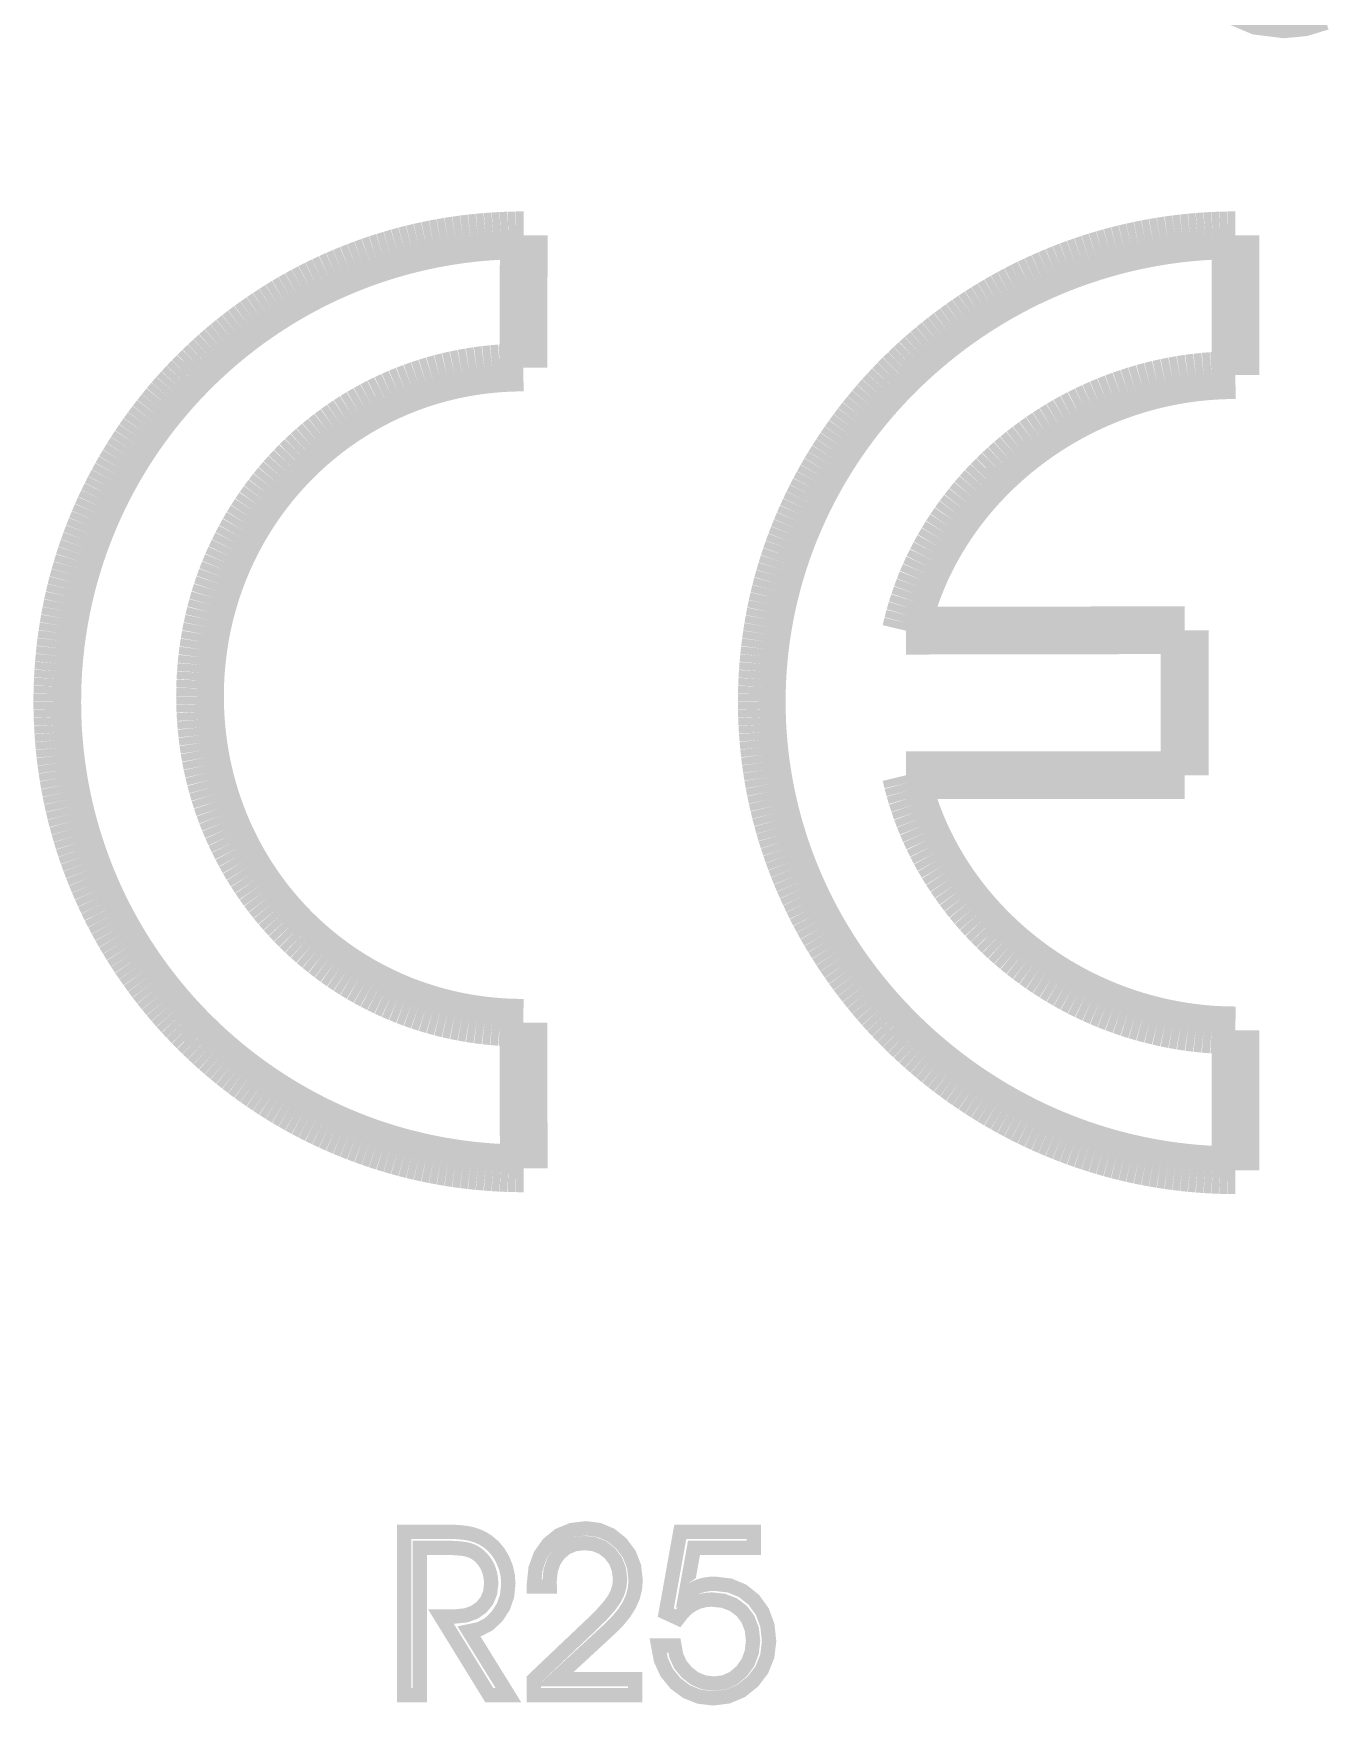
# Model space of a CAD drawing. Extents: x -1.96 to 2.19, y -1.6 to 2.11.
# Drawn here: x 0.0666 to 0.3391, y 0.9563 to 1.3067 of the extents above; entities that cross this region are included whole.
import ezdxf

# ---------------------------------------------------------------- set-up
doc = ezdxf.new("R2010")
doc.units = 0
doc.header["$LTSCALE"] = 0.000394
doc.layers.add('TO', color=7, linetype='CONTINUOUS')

msp = doc.modelspace()

# ---------------------------------------------------------------- linework, layer by layer
at = {"layer": 'TO', "color": 7, "linetype": 'CONTINUOUS'}
for points, const_width in [([(0.337566, 1.308977), (0.333288, 1.30766), (0.328626, 1.30722), (0.322504, 1.307987), (0.317047, 1.310284)], 0.003), ([(0.337566, 1.308977), (0.333288, 1.30766), (0.328626, 1.30722), (0.322504, 1.307987), (0.317047, 1.310284)], 0.003), ([(0.156606, 1.263594), (0.158173, 1.263787)], 0.01), ([(0.158173, 1.263787), (0.159748, 1.263953)], 0.01), ([(0.159748, 1.263953), (0.161331, 1.264094)], 0.01), ([(0.161331, 1.264094), (0.162921, 1.264209)], 0.01), ([(0.162921, 1.264209), (0.164516, 1.264299)], 0.01), ([(0.164516, 1.264299), (0.166118, 1.264366)], 0.01), ([(0.166118, 1.264366), (0.167728, 1.264406)], 0.01), ([(0.167728, 1.264406), (0.169343, 1.264417)], 0.01), ([(0.169244, 1.236701), (0.169343, 1.264417)], 0.01), ([(0.304319, 1.263402), (0.30587, 1.26361)], 0.01), ([(0.30587, 1.26361), (0.307425, 1.263799)], 0.01), ([(0.307425, 1.263799), (0.308988, 1.263961)], 0.01), ([(0.308988, 1.263961), (0.310559, 1.264098)], 0.01), ([(0.310559, 1.264098), (0.312134, 1.264213)], 0.01), ([(0.312134, 1.264213), (0.313713, 1.264303)], 0.01), ([(0.313713, 1.264303), (0.315299, 1.264366)], 0.01), ([(0.315299, 1.264366), (0.316894, 1.264406)], 0.01), ([(0.316894, 1.264406), (0.318488, 1.264417)], 0.01), ([(0.318488, 1.235106), (0.318488, 1.264417)], 0.01), ([(0.139917, 1.259913), (0.14139, 1.260362)], 0.01), ([(0.14139, 1.260362), (0.14287, 1.260791)], 0.01), ([(0.14287, 1.260791), (0.144362, 1.261197)], 0.01), ([(0.144362, 1.261197), (0.145862, 1.261579)], 0.01), ([(0.145862, 1.261579), (0.14737, 1.261937)], 0.01), ([(0.14737, 1.261937), (0.14889, 1.262276)], 0.01), ([(0.14889, 1.262276), (0.150417, 1.262587)], 0.01), ([(0.150417, 1.262587), (0.151953, 1.262874)], 0.01), ([(0.151953, 1.262874), (0.153496, 1.263138)], 0.01), ([(0.153496, 1.263138), (0.155047, 1.263378)], 0.01), ([(0.155047, 1.263378), (0.156606, 1.263594)], 0.01), ([(0.28924, 1.26), (0.290709, 1.260441)], 0.01), ([(0.290709, 1.260441), (0.292189, 1.260862)], 0.01), ([(0.292189, 1.260862), (0.293677, 1.26126)], 0.01), ([(0.293677, 1.26126), (0.295173, 1.261634)], 0.01), ([(0.295173, 1.261634), (0.296681, 1.261984)], 0.01), ([(0.296681, 1.261984), (0.298193, 1.262315)], 0.01), ([(0.298193, 1.262315), (0.299713, 1.262622)], 0.01), ([(0.299713, 1.262622), (0.30124, 1.262906)], 0.01), ([(0.30124, 1.262906), (0.30278, 1.263165)], 0.01), ([(0.30278, 1.263165), (0.304319, 1.263402)], 0.01), ([(0.129906, 1.256138), (0.131303, 1.25674)], 0.01), ([(0.131303, 1.25674), (0.132713, 1.257327)], 0.01), ([(0.132713, 1.257327), (0.134134, 1.257886)], 0.01), ([(0.134134, 1.257886), (0.135563, 1.258425)], 0.01), ([(0.135563, 1.258425), (0.137004, 1.258945)], 0.01), ([(0.137004, 1.258945), (0.138457, 1.259441)], 0.01), ([(0.138457, 1.259441), (0.139917, 1.259913)], 0.01), ([(0.279209, 1.256295), (0.28061, 1.25689)], 0.01), ([(0.28061, 1.25689), (0.282024, 1.257461)], 0.01), ([(0.282024, 1.257461), (0.283449, 1.258012)], 0.01), ([(0.283449, 1.258012), (0.284882, 1.258539)], 0.01), ([(0.284882, 1.258539), (0.286327, 1.259047)], 0.01), ([(0.286327, 1.259047), (0.287776, 1.259535)], 0.01), ([(0.287776, 1.259535), (0.28924, 1.26)], 0.01), ([(0.123091, 1.252807), (0.124429, 1.253516)], 0.01), ([(0.124429, 1.253516), (0.12578, 1.254201)], 0.01), ([(0.12578, 1.254201), (0.127146, 1.254866)], 0.01), ([(0.127146, 1.254866), (0.12852, 1.255516)], 0.01), ([(0.12852, 1.255516), (0.129906, 1.256138)], 0.01), ([(0.272354, 1.253028), (0.273705, 1.25372)], 0.01), ([(0.273705, 1.25372), (0.275063, 1.254398)], 0.01), ([(0.275063, 1.254398), (0.276433, 1.255047)], 0.01), ([(0.276433, 1.255047), (0.277815, 1.255681)], 0.01), ([(0.277815, 1.255681), (0.279209, 1.256295)], 0.01), ([(0.116583, 1.248976), (0.117858, 1.249783)], 0.01), ([(0.117858, 1.249783), (0.119146, 1.250571)], 0.01), ([(0.119146, 1.250571), (0.120449, 1.251335)], 0.01), ([(0.120449, 1.251335), (0.121764, 1.252083)], 0.01), ([(0.121764, 1.252083), (0.123091, 1.252807)], 0.01), ([(0.265795, 1.249268), (0.267083, 1.250059)], 0.01), ([(0.267083, 1.250059), (0.268382, 1.250831)], 0.01), ([(0.268382, 1.250831), (0.269697, 1.251583)], 0.01), ([(0.269697, 1.251583), (0.27102, 1.252315)], 0.01), ([(0.27102, 1.252315), (0.272354, 1.253028)], 0.01), ([(0.111614, 1.245571), (0.112839, 1.246449)], 0.01), ([(0.112839, 1.246449), (0.114071, 1.247311)], 0.01), ([(0.114071, 1.247311), (0.115323, 1.248154)], 0.01), ([(0.115323, 1.248154), (0.116583, 1.248976)], 0.01), ([(0.260772, 1.245921), (0.262008, 1.246783)], 0.01), ([(0.262008, 1.246783), (0.263256, 1.24763)], 0.01), ([(0.263256, 1.24763), (0.26452, 1.248461)], 0.01), ([(0.26452, 1.248461), (0.265795, 1.249268)], 0.01), ([(0.106878, 1.24187), (0.108039, 1.242823)], 0.01), ([(0.108039, 1.242823), (0.109217, 1.243756)], 0.01), ([(0.109217, 1.243756), (0.110409, 1.244673)], 0.01), ([(0.110409, 1.244673), (0.111614, 1.245571)], 0.01), ([(0.255969, 1.242287), (0.25715, 1.24322)], 0.01), ([(0.25715, 1.24322), (0.258343, 1.244142)], 0.01), ([(0.258343, 1.244142), (0.259551, 1.245039)], 0.01), ([(0.259551, 1.245039), (0.260772, 1.245921)], 0.01), ([(0.10348, 1.238913), (0.104594, 1.239917)], 0.01), ([(0.104594, 1.239917), (0.105728, 1.240902)], 0.01), ([(0.105728, 1.240902), (0.106878, 1.24187)], 0.01), ([(0.251394, 1.238382), (0.252516, 1.239382)], 0.01), ([(0.252516, 1.239382), (0.253654, 1.240366)], 0.01), ([(0.253654, 1.240366), (0.254803, 1.241335)], 0.01), ([(0.254803, 1.241335), (0.255969, 1.242287)], 0.01), ([(0.099165, 1.234732), (0.10022, 1.235803)], 0.01), ([(0.10022, 1.235803), (0.101291, 1.236858)], 0.01), ([(0.101291, 1.236858), (0.102378, 1.237894)], 0.01), ([(0.102378, 1.237894), (0.10348, 1.238913)], 0.01), ([(0.156406, 1.235492), (0.157969, 1.235772)], 0.01), ([(0.157969, 1.235772), (0.159543, 1.236016)], 0.01), ([(0.159543, 1.236016), (0.16113, 1.236224)], 0.01), ([(0.16113, 1.236224), (0.162732, 1.236394)], 0.01), ([(0.162732, 1.236394), (0.164343, 1.236528)], 0.01), ([(0.164343, 1.236528), (0.165965, 1.236622)], 0.01), ([(0.165965, 1.236622), (0.167602, 1.236681)], 0.01), ([(0.167602, 1.236681), (0.169244, 1.236701)], 0.01), ([(0.248126, 1.235276), (0.249201, 1.236327)], 0.01), ([(0.249201, 1.236327), (0.250291, 1.237362)], 0.01), ([(0.250291, 1.237362), (0.251394, 1.238382)], 0.01), ([(0.096102, 1.231429), (0.097106, 1.232547)], 0.01), ([(0.097106, 1.232547), (0.09813, 1.23365)], 0.01), ([(0.09813, 1.23365), (0.099165, 1.234732)], 0.01), ([(0.144425, 1.232012), (0.14587, 1.232563)], 0.01), ([(0.14587, 1.232563), (0.147331, 1.233083)], 0.01), ([(0.147331, 1.233083), (0.148803, 1.233571)], 0.01), ([(0.148803, 1.233571), (0.150295, 1.234024)], 0.01), ([(0.150295, 1.234024), (0.151803, 1.234441)], 0.01), ([(0.151803, 1.234441), (0.153323, 1.234827)], 0.01), ([(0.153323, 1.234827), (0.154858, 1.235177)], 0.01), ([(0.154858, 1.235177), (0.156406, 1.235492)], 0.01), ([(0.245, 1.232031), (0.246024, 1.23313)], 0.01), ([(0.246024, 1.23313), (0.247067, 1.234209)], 0.01), ([(0.247067, 1.234209), (0.248126, 1.235276)], 0.01), ([(0.297512, 1.231937), (0.299063, 1.232398)], 0.01), ([(0.299063, 1.232398), (0.300626, 1.232819)], 0.01), ([(0.300626, 1.232819), (0.302201, 1.233209)], 0.01), ([(0.302201, 1.233209), (0.303787, 1.233563)], 0.01), ([(0.303787, 1.233563), (0.305386, 1.233882)], 0.01), ([(0.305386, 1.233882), (0.306992, 1.234165)], 0.01), ([(0.306992, 1.234165), (0.30861, 1.234413)], 0.01), ([(0.30861, 1.234413), (0.310236, 1.234622)], 0.01), ([(0.310236, 1.234622), (0.311874, 1.234795)], 0.01), ([(0.311874, 1.234795), (0.313516, 1.234929)], 0.01), ([(0.313516, 1.234929), (0.315169, 1.235028)], 0.01), ([(0.315169, 1.235028), (0.316827, 1.235087)], 0.01), ([(0.316827, 1.235087), (0.318488, 1.235106)], 0.01), ([(0.093197, 1.227988), (0.094146, 1.229154)], 0.01), ([(0.094146, 1.229154), (0.095118, 1.230299)], 0.01), ([(0.095118, 1.230299), (0.096102, 1.231429)], 0.01), ([(0.136126, 1.228047), (0.137465, 1.228783)], 0.01), ([(0.137465, 1.228783), (0.138823, 1.229492)], 0.01), ([(0.138823, 1.229492), (0.140197, 1.230169)], 0.01), ([(0.140197, 1.230169), (0.141591, 1.230815)], 0.01), ([(0.141591, 1.230815), (0.143, 1.231429)], 0.01), ([(0.143, 1.231429), (0.144425, 1.232012)], 0.01), ([(0.241063, 1.227488), (0.242024, 1.22865)], 0.01), ([(0.242024, 1.22865), (0.242996, 1.229791)], 0.01), ([(0.242996, 1.229791), (0.243988, 1.230917)], 0.01), ([(0.243988, 1.230917), (0.245, 1.232031)], 0.01), ([(0.288504, 1.228496), (0.289969, 1.22915)], 0.01), ([(0.289969, 1.22915), (0.291449, 1.229772)], 0.01), ([(0.291449, 1.229772), (0.292941, 1.230362)], 0.01), ([(0.292941, 1.230362), (0.294453, 1.230921)], 0.01), ([(0.294453, 1.230921), (0.295976, 1.231445)], 0.01), ([(0.295976, 1.231445), (0.297512, 1.231937)], 0.01), ([(0.090445, 1.224413), (0.091343, 1.225622)], 0.01), ([(0.091343, 1.225622), (0.09226, 1.226815)], 0.01), ([(0.09226, 1.226815), (0.093197, 1.227988)], 0.01), ([(0.130969, 1.224811), (0.132228, 1.225665)], 0.01), ([(0.132228, 1.225665), (0.133508, 1.226488)], 0.01), ([(0.133508, 1.226488), (0.134807, 1.227283)], 0.01), ([(0.134807, 1.227283), (0.136126, 1.228047)], 0.01), ([(0.238295, 1.223933), (0.239201, 1.225134)], 0.01), ([(0.239201, 1.225134), (0.240122, 1.226319)], 0.01), ([(0.240122, 1.226319), (0.241063, 1.227488)], 0.01), ([(0.281445, 1.224772), (0.282819, 1.225575)], 0.01), ([(0.282819, 1.225575), (0.284213, 1.22635)], 0.01), ([(0.284213, 1.22635), (0.285626, 1.227098)], 0.01), ([(0.285626, 1.227098), (0.287055, 1.227811)], 0.01), ([(0.287055, 1.227811), (0.288504, 1.228496)], 0.01), ([(0.087854, 1.220713), (0.088701, 1.221961)], 0.01), ([(0.088701, 1.221961), (0.089563, 1.223193)], 0.01), ([(0.089563, 1.223193), (0.090445, 1.224413)], 0.01), ([(0.126138, 1.221134), (0.127315, 1.222094)], 0.01), ([(0.127315, 1.222094), (0.128512, 1.223028)], 0.01), ([(0.128512, 1.223028), (0.129728, 1.223933)], 0.01), ([(0.129728, 1.223933), (0.130969, 1.224811)], 0.01), ([(0.236539, 1.221492), (0.237406, 1.22272)], 0.01), ([(0.237406, 1.22272), (0.238295, 1.223933)], 0.01), ([(0.276138, 1.221268), (0.277433, 1.222185)], 0.01), ([(0.277433, 1.222185), (0.278752, 1.223075)], 0.01), ([(0.278752, 1.223075), (0.280087, 1.223937)], 0.01), ([(0.280087, 1.223937), (0.281445, 1.224772)], 0.01), ([(0.085437, 1.216886), (0.086224, 1.218173)], 0.01), ([(0.086224, 1.218173), (0.087031, 1.219449)], 0.01), ([(0.087031, 1.219449), (0.087854, 1.220713)], 0.01), ([(0.121661, 1.217043), (0.122748, 1.218102)], 0.01), ([(0.122748, 1.218102), (0.123854, 1.219138)], 0.01), ([(0.123854, 1.219138), (0.124984, 1.22015)], 0.01), ([(0.124984, 1.22015), (0.126138, 1.221134)], 0.01), ([(0.234043, 1.217728), (0.234858, 1.218996)], 0.01), ([(0.234858, 1.218996), (0.235689, 1.220252)], 0.01), ([(0.235689, 1.220252), (0.236539, 1.221492)], 0.01), ([(0.271177, 1.217331), (0.272386, 1.218354)], 0.01), ([(0.272386, 1.218354), (0.273614, 1.21935)], 0.01), ([(0.273614, 1.21935), (0.274866, 1.220323)], 0.01), ([(0.274866, 1.220323), (0.276138, 1.221268)], 0.01), ([(0.083921, 1.214272), (0.084669, 1.215587)], 0.01), ([(0.084669, 1.215587), (0.085437, 1.216886)], 0.01), ([(0.118555, 1.213717), (0.119567, 1.21485)], 0.01), ([(0.119567, 1.21485), (0.120602, 1.215957)], 0.01), ([(0.120602, 1.215957), (0.121661, 1.217043)], 0.01), ([(0.23172, 1.21385), (0.232476, 1.215157)], 0.01), ([(0.232476, 1.215157), (0.233252, 1.216449)], 0.01), ([(0.233252, 1.216449), (0.234043, 1.217728)], 0.01), ([(0.267705, 1.21411), (0.268839, 1.215209)], 0.01), ([(0.268839, 1.215209), (0.269996, 1.216283)], 0.01), ([(0.269996, 1.216283), (0.271177, 1.217331)], 0.01), ([(0.081799, 1.210252), (0.082488, 1.211602)], 0.01), ([(0.082488, 1.211602), (0.083197, 1.212945)], 0.01), ([(0.083197, 1.212945), (0.083921, 1.214272)], 0.01), ([(0.115669, 1.210189), (0.116606, 1.211386)], 0.01), ([(0.116606, 1.211386), (0.117567, 1.212563)], 0.01), ([(0.117567, 1.212563), (0.118555, 1.213717)], 0.01), ([(0.229579, 1.209862), (0.230272, 1.211205)], 0.01), ([(0.230272, 1.211205), (0.230988, 1.212535)], 0.01), ([(0.230988, 1.212535), (0.23172, 1.21385)], 0.01), ([(0.264461, 1.210673), (0.265516, 1.211843)], 0.01), ([(0.265516, 1.211843), (0.266598, 1.212988)], 0.01), ([(0.266598, 1.212988), (0.267705, 1.21411)], 0.01), ([(0.080484, 1.207516), (0.081134, 1.20889)], 0.01), ([(0.081134, 1.20889), (0.081799, 1.210252)], 0.01), ([(0.11302, 1.206465), (0.113874, 1.207728)], 0.01), ([(0.113874, 1.207728), (0.11476, 1.208969)], 0.01), ([(0.11476, 1.208969), (0.115669, 1.210189)], 0.01), ([(0.228252, 1.207146), (0.228906, 1.208508)], 0.01), ([(0.228906, 1.208508), (0.229579, 1.209862)], 0.01), ([(0.261461, 1.207031), (0.262433, 1.208268)], 0.01), ([(0.262433, 1.208268), (0.263433, 1.209484)], 0.01), ([(0.263433, 1.209484), (0.264461, 1.210673)], 0.01), ([(0.078673, 1.203319), (0.079256, 1.204728)], 0.01), ([(0.079256, 1.204728), (0.079858, 1.206126)], 0.01), ([(0.079858, 1.206126), (0.080484, 1.207516)], 0.01), ([(0.11139, 1.203882), (0.112193, 1.205181)], 0.01), ([(0.112193, 1.205181), (0.11302, 1.206465)], 0.01), ([(0.226417, 1.20298), (0.227008, 1.204382)], 0.01), ([(0.227008, 1.204382), (0.227618, 1.205768)], 0.01), ([(0.227618, 1.205768), (0.228252, 1.207146)], 0.01), ([(0.25872, 1.203201), (0.259602, 1.2045)], 0.01), ([(0.259602, 1.2045), (0.26052, 1.205776)], 0.01), ([(0.26052, 1.205776), (0.261461, 1.207031)], 0.01), ([(0.077571, 1.200469), (0.07811, 1.201898)], 0.01), ([(0.07811, 1.201898), (0.078673, 1.203319)], 0.01), ([(0.109154, 1.199862), (0.10987, 1.20122)], 0.01), ([(0.10987, 1.20122), (0.110614, 1.202559)], 0.01), ([(0.110614, 1.202559), (0.11139, 1.203882)], 0.01), ([(0.225303, 1.200154), (0.22585, 1.201575)], 0.01), ([(0.22585, 1.201575), (0.226417, 1.20298)], 0.01), ([(0.256252, 1.199185), (0.257043, 1.200539)], 0.01), ([(0.257043, 1.200539), (0.257866, 1.201882)], 0.01), ([(0.257866, 1.201882), (0.25872, 1.203201)], 0.01), ([(0.076079, 1.19611), (0.076555, 1.197571)], 0.01), ([(0.076555, 1.197571), (0.077051, 1.199024)], 0.01), ([(0.077051, 1.199024), (0.077571, 1.200469)], 0.01), ([(0.107181, 1.195677), (0.107811, 1.197091)], 0.01), ([(0.107811, 1.197091), (0.108469, 1.198484)], 0.01), ([(0.108469, 1.198484), (0.109154, 1.199862)], 0.01), ([(0.223795, 1.195835), (0.224276, 1.197283)], 0.01), ([(0.224276, 1.197283), (0.22478, 1.198724)], 0.01), ([(0.22478, 1.198724), (0.225303, 1.200154)], 0.01), ([(0.254768, 1.196413), (0.255496, 1.197807)], 0.01), ([(0.255496, 1.197807), (0.256252, 1.199185)], 0.01), ([(0.075201, 1.193154), (0.07563, 1.194638)], 0.01), ([(0.07563, 1.194638), (0.076079, 1.19611)], 0.01), ([(0.10602, 1.192807), (0.106587, 1.194252)], 0.01), ([(0.106587, 1.194252), (0.107181, 1.195677)], 0.01), ([(0.222906, 1.192906), (0.223339, 1.194374)], 0.01), ([(0.223339, 1.194374), (0.223795, 1.195835)], 0.01), ([(0.252791, 1.192122), (0.253417, 1.193571)], 0.01), ([(0.253417, 1.193571), (0.254075, 1.195)], 0.01), ([(0.254075, 1.195), (0.254768, 1.196413)], 0.01), ([(0.074047, 1.18865), (0.074409, 1.190161)], 0.01), ([(0.074409, 1.190161), (0.074791, 1.191661)], 0.01), ([(0.074791, 1.191661), (0.075201, 1.193154)], 0.01), ([(0.10498, 1.18987), (0.105484, 1.191346)], 0.01), ([(0.105484, 1.191346), (0.10602, 1.192807)], 0.01), ([(0.222106, 1.189937), (0.222492, 1.191425)], 0.01), ([(0.222492, 1.191425), (0.222906, 1.192906)], 0.01), ([(0.25165, 1.189177), (0.252205, 1.190657)], 0.01), ([(0.252205, 1.190657), (0.252791, 1.192122)], 0.01), ([(0.073402, 1.185602), (0.073713, 1.18713)], 0.01), ([(0.073713, 1.18713), (0.074047, 1.18865)], 0.01), ([(0.103665, 1.185354), (0.104075, 1.186874)], 0.01), ([(0.104075, 1.186874), (0.104512, 1.188382)], 0.01), ([(0.104512, 1.188382), (0.10498, 1.18987)], 0.01), ([(0.221083, 1.185421), (0.221402, 1.186933)], 0.01), ([(0.221402, 1.186933), (0.22174, 1.188441)], 0.01), ([(0.22174, 1.188441), (0.222106, 1.189937)], 0.01), ([(0.25065, 1.186169), (0.25113, 1.187681)], 0.01), ([(0.25113, 1.187681), (0.25165, 1.189177)], 0.01), ([(0.072846, 1.18252), (0.07311, 1.184067)], 0.01), ([(0.07311, 1.184067), (0.073402, 1.185602)], 0.01), ([(0.102957, 1.182276), (0.103295, 1.183823)], 0.01), ([(0.103295, 1.183823), (0.103665, 1.185354)], 0.01), ([(0.220524, 1.182366), (0.220791, 1.183898)], 0.01), ([(0.220791, 1.183898), (0.221083, 1.185421)], 0.01), ([(0.249429, 1.181551), (0.249799, 1.183106)], 0.01), ([(0.249799, 1.183106), (0.250205, 1.184646)], 0.01), ([(0.250205, 1.184646), (0.25065, 1.186169)], 0.01), ([(0.07239, 1.179406), (0.072606, 1.180965)], 0.01), ([(0.072606, 1.180965), (0.072846, 1.18252)], 0.01), ([(0.102382, 1.179146), (0.10265, 1.180717)], 0.01), ([(0.10265, 1.180717), (0.102957, 1.182276)], 0.01), ([(0.220059, 1.17928), (0.22028, 1.180827)], 0.01), ([(0.22028, 1.180827), (0.220524, 1.182366)], 0.01), ([(0.249429, 1.181551), (0.307858, 1.181654)], 0.01), ([(0.307858, 1.151244), (0.307858, 1.181654)], 0.01), ([(0.07189, 1.174673), (0.072031, 1.176256)], 0.01), ([(0.072031, 1.176256), (0.072197, 1.177835)], 0.01), ([(0.072197, 1.177835), (0.07239, 1.179406)], 0.01), ([(0.101945, 1.175969), (0.102146, 1.177563)], 0.01), ([(0.102146, 1.177563), (0.102382, 1.179146)], 0.01), ([(0.219551, 1.174594), (0.219697, 1.176161)], 0.01), ([(0.219697, 1.176161), (0.219862, 1.177724)], 0.01), ([(0.219862, 1.177724), (0.220059, 1.17928)], 0.01), ([(0.071681, 1.17148), (0.071772, 1.173083)], 0.01), ([(0.071772, 1.173083), (0.07189, 1.174673)], 0.01), ([(0.101555, 1.171118), (0.10165, 1.172744)], 0.01), ([(0.10165, 1.172744), (0.10178, 1.174362)], 0.01), ([(0.10178, 1.174362), (0.101945, 1.175969)], 0.01), ([(0.219343, 1.171433), (0.219433, 1.17302)], 0.01), ([(0.219433, 1.17302), (0.219551, 1.174594)], 0.01), ([(0.071579, 1.168264), (0.071618, 1.169878)], 0.01), ([(0.071618, 1.169878), (0.071681, 1.17148)], 0.01), ([(0.10148, 1.167835), (0.1015, 1.16948)], 0.01), ([(0.1015, 1.16948), (0.101555, 1.171118)], 0.01), ([(0.219236, 1.168248), (0.219276, 1.169846)], 0.01), ([(0.219276, 1.169846), (0.219343, 1.171433)], 0.01), ([(0.071567, 1.166646), (0.071579, 1.168264)], 0.01), ([(0.071567, 1.166646), (0.071579, 1.165028)], 0.01), ([(0.10148, 1.167835), (0.1015, 1.166185)], 0.01), ([(0.1015, 1.166185), (0.101555, 1.164547)], 0.01), ([(0.21922, 1.166646), (0.219236, 1.168248)], 0.01), ([(0.21922, 1.166646), (0.219236, 1.165043)], 0.01), ([(0.071579, 1.165028), (0.071618, 1.163413)], 0.01), ([(0.071618, 1.163413), (0.071681, 1.161807)], 0.01), ([(0.101555, 1.164547), (0.10165, 1.162917)], 0.01), ([(0.10165, 1.162917), (0.10178, 1.161299)], 0.01), ([(0.219236, 1.165043), (0.219276, 1.163445)], 0.01), ([(0.219276, 1.163445), (0.219343, 1.161854)], 0.01), ([(0.071681, 1.161807), (0.071772, 1.160213)], 0.01), ([(0.071772, 1.160213), (0.07189, 1.158618)], 0.01), ([(0.07189, 1.158618), (0.072031, 1.157035)], 0.01), ([(0.10178, 1.161299), (0.101945, 1.159693)], 0.01), ([(0.101945, 1.159693), (0.102146, 1.158098)], 0.01), ([(0.219343, 1.161854), (0.219433, 1.160272)], 0.01), ([(0.219433, 1.160272), (0.219551, 1.158697)], 0.01), ([(0.219551, 1.158697), (0.219697, 1.157126)], 0.01), ([(0.072031, 1.157035), (0.072197, 1.155457)], 0.01), ([(0.072197, 1.155457), (0.07239, 1.15389)], 0.01), ([(0.102146, 1.158098), (0.102382, 1.156516)], 0.01), ([(0.102382, 1.156516), (0.10265, 1.154945)], 0.01), ([(0.219697, 1.157126), (0.219862, 1.155563)], 0.01), ([(0.219862, 1.155563), (0.220059, 1.154004)], 0.01), ([(0.07239, 1.15389), (0.072606, 1.152327)], 0.01), ([(0.072606, 1.152327), (0.072846, 1.150772)], 0.01), ([(0.10265, 1.154945), (0.102957, 1.153386)], 0.01), ([(0.102957, 1.153386), (0.103295, 1.151843)], 0.01), ([(0.103295, 1.151843), (0.103665, 1.150311)], 0.01), ([(0.220059, 1.154004), (0.22028, 1.152457)], 0.01), ([(0.22028, 1.152457), (0.220524, 1.150913)], 0.01), ([(0.072846, 1.150772), (0.07311, 1.149228)], 0.01), ([(0.07311, 1.149228), (0.073402, 1.147689)], 0.01), ([(0.103665, 1.150311), (0.104075, 1.148795)], 0.01), ([(0.104075, 1.148795), (0.104512, 1.147295)], 0.01), ([(0.220524, 1.150913), (0.220791, 1.149382)], 0.01), ([(0.220791, 1.149382), (0.221083, 1.147858)], 0.01), ([(0.249429, 1.151244), (0.307858, 1.151244)], 0.01), ([(0.249429, 1.151244), (0.249803, 1.149689)], 0.01), ([(0.249803, 1.149689), (0.250217, 1.14815)], 0.01), ([(0.250217, 1.14815), (0.250661, 1.146626)], 0.01), ([(0.073402, 1.147689), (0.073713, 1.146161)], 0.01), ([(0.073713, 1.146161), (0.074047, 1.144642)], 0.01), ([(0.074047, 1.144642), (0.074409, 1.14313)], 0.01), ([(0.104512, 1.147295), (0.10498, 1.145807)], 0.01), ([(0.10498, 1.145807), (0.105484, 1.144335)], 0.01), ([(0.221083, 1.147858), (0.221402, 1.146339)], 0.01), ([(0.221402, 1.146339), (0.22174, 1.144831)], 0.01), ([(0.22174, 1.144831), (0.222106, 1.143331)], 0.01), ([(0.250661, 1.146626), (0.25115, 1.145114)], 0.01), ([(0.25115, 1.145114), (0.251669, 1.143618)], 0.01), ([(0.074409, 1.14313), (0.074791, 1.14163)], 0.01), ([(0.074791, 1.14163), (0.075201, 1.140138)], 0.01), ([(0.105484, 1.144335), (0.10602, 1.142882)], 0.01), ([(0.10602, 1.142882), (0.106587, 1.141441)], 0.01), ([(0.106587, 1.141441), (0.107181, 1.14002)], 0.01), ([(0.222106, 1.143331), (0.222492, 1.141839)], 0.01), ([(0.222492, 1.141839), (0.222906, 1.140358)], 0.01), ([(0.251669, 1.143618), (0.252228, 1.142142)], 0.01), ([(0.252228, 1.142142), (0.252819, 1.140677)], 0.01), ([(0.075201, 1.140138), (0.07563, 1.138654)], 0.01), ([(0.07563, 1.138654), (0.076079, 1.137181)], 0.01), ([(0.107181, 1.14002), (0.107811, 1.138614)], 0.01), ([(0.107811, 1.138614), (0.108469, 1.137228)], 0.01), ([(0.222906, 1.140358), (0.223339, 1.138886)], 0.01), ([(0.223339, 1.138886), (0.223795, 1.137421)], 0.01), ([(0.252819, 1.140677), (0.253449, 1.139228)], 0.01), ([(0.253449, 1.139228), (0.254106, 1.137799)], 0.01), ([(0.254106, 1.137799), (0.254803, 1.13639)], 0.01), ([(0.076079, 1.137181), (0.076555, 1.13572)], 0.01), ([(0.076555, 1.13572), (0.077051, 1.134268)], 0.01), ([(0.077051, 1.134268), (0.077571, 1.132827)], 0.01), ([(0.108469, 1.137228), (0.109154, 1.135858)], 0.01), ([(0.109154, 1.135858), (0.10987, 1.134508)], 0.01), ([(0.10987, 1.134508), (0.110614, 1.133173)], 0.01), ([(0.223795, 1.137421), (0.224276, 1.135969)], 0.01), ([(0.224276, 1.135969), (0.22478, 1.134524)], 0.01), ([(0.22478, 1.134524), (0.225303, 1.133091)], 0.01), ([(0.254803, 1.13639), (0.255531, 1.134996)], 0.01), ([(0.255531, 1.134996), (0.256291, 1.133622)], 0.01), ([(0.077571, 1.132827), (0.07811, 1.131394)], 0.01), ([(0.07811, 1.131394), (0.078673, 1.129972)], 0.01), ([(0.110614, 1.133173), (0.11139, 1.131862)], 0.01), ([(0.11139, 1.131862), (0.112193, 1.130567)], 0.01), ([(0.112193, 1.130567), (0.11302, 1.129295)], 0.01), ([(0.225303, 1.133091), (0.22585, 1.131665)], 0.01), ([(0.22585, 1.131665), (0.226417, 1.130252)], 0.01), ([(0.256291, 1.133622), (0.257083, 1.132264)], 0.01), ([(0.257083, 1.132264), (0.257906, 1.130929)], 0.01), ([(0.257906, 1.130929), (0.258764, 1.12961)], 0.01), ([(0.078673, 1.129972), (0.079256, 1.128563)], 0.01), ([(0.079256, 1.128563), (0.079858, 1.127165)], 0.01), ([(0.079858, 1.127165), (0.080484, 1.12578)], 0.01), ([(0.11302, 1.129295), (0.113874, 1.128043)], 0.01), ([(0.113874, 1.128043), (0.11476, 1.126807)], 0.01), ([(0.226417, 1.130252), (0.227008, 1.12885)], 0.01), ([(0.227008, 1.12885), (0.227618, 1.127461)], 0.01), ([(0.227618, 1.127461), (0.228252, 1.126079)], 0.01), ([(0.258764, 1.12961), (0.259646, 1.128315)], 0.01), ([(0.259646, 1.128315), (0.260559, 1.127039)], 0.01), ([(0.260559, 1.127039), (0.261504, 1.125783)], 0.01), ([(0.080484, 1.12578), (0.081134, 1.124402)], 0.01), ([(0.081134, 1.124402), (0.081799, 1.123039)], 0.01), ([(0.11476, 1.126807), (0.115669, 1.125598)], 0.01), ([(0.115669, 1.125598), (0.116606, 1.124409)], 0.01), ([(0.116606, 1.124409), (0.117567, 1.12324)], 0.01), ([(0.228252, 1.126079), (0.228906, 1.124709)], 0.01), ([(0.228906, 1.124709), (0.229579, 1.12335)], 0.01), ([(0.261504, 1.125783), (0.262476, 1.124547)], 0.01), ([(0.262476, 1.124547), (0.263476, 1.123339)], 0.01), ([(0.081799, 1.123039), (0.082488, 1.121689)], 0.01), ([(0.082488, 1.121689), (0.083197, 1.120346)], 0.01), ([(0.083197, 1.120346), (0.083921, 1.11902)], 0.01), ([(0.117567, 1.12324), (0.118555, 1.122098)], 0.01), ([(0.118555, 1.122098), (0.119567, 1.120976)], 0.01), ([(0.119567, 1.120976), (0.120602, 1.119878)], 0.01), ([(0.229579, 1.12335), (0.230272, 1.122004)], 0.01), ([(0.230272, 1.122004), (0.230988, 1.120669)], 0.01), ([(0.230988, 1.120669), (0.23172, 1.119346)], 0.01), ([(0.263476, 1.123339), (0.264504, 1.12215)], 0.01), ([(0.264504, 1.12215), (0.265559, 1.12098)], 0.01), ([(0.265559, 1.12098), (0.266642, 1.119839)], 0.01), ([(0.083921, 1.11902), (0.084669, 1.117705)], 0.01), ([(0.084669, 1.117705), (0.085437, 1.116406)], 0.01), ([(0.120602, 1.119878), (0.121661, 1.118803)], 0.01), ([(0.121661, 1.118803), (0.122748, 1.117752)], 0.01), ([(0.122748, 1.117752), (0.123854, 1.116728)], 0.01), ([(0.123854, 1.116728), (0.124984, 1.115724)], 0.01), ([(0.23172, 1.119346), (0.232476, 1.118035)], 0.01), ([(0.232476, 1.118035), (0.233252, 1.116736)], 0.01), ([(0.233252, 1.116736), (0.234043, 1.115453)], 0.01), ([(0.266642, 1.119839), (0.267748, 1.118717)], 0.01), ([(0.267748, 1.118717), (0.268882, 1.117622)], 0.01), ([(0.268882, 1.117622), (0.270035, 1.116551)], 0.01), ([(0.270035, 1.116551), (0.27122, 1.115504)], 0.01), ([(0.085437, 1.116406), (0.086224, 1.115114)], 0.01), ([(0.086224, 1.115114), (0.087031, 1.113843)], 0.01), ([(0.087031, 1.113843), (0.087854, 1.112579)], 0.01), ([(0.124984, 1.115724), (0.126138, 1.114752)], 0.01), ([(0.126138, 1.114752), (0.127315, 1.113799)], 0.01), ([(0.127315, 1.113799), (0.128512, 1.112878)], 0.01), ([(0.234043, 1.115453), (0.234858, 1.114177)], 0.01), ([(0.234858, 1.114177), (0.235689, 1.112921)], 0.01), ([(0.235689, 1.112921), (0.236539, 1.111673)], 0.01), ([(0.27122, 1.115504), (0.272421, 1.114484)], 0.01), ([(0.272421, 1.114484), (0.27365, 1.113488)], 0.01), ([(0.27365, 1.113488), (0.274902, 1.11252)], 0.01), ([(0.087854, 1.112579), (0.088701, 1.111331)], 0.01), ([(0.088701, 1.111331), (0.089563, 1.110094)], 0.01), ([(0.089563, 1.110094), (0.090445, 1.108874)], 0.01), ([(0.128512, 1.112878), (0.129728, 1.11198)], 0.01), ([(0.129728, 1.11198), (0.130969, 1.11111)], 0.01), ([(0.130969, 1.11111), (0.132228, 1.110272)], 0.01), ([(0.132228, 1.110272), (0.133508, 1.109457)], 0.01), ([(0.133508, 1.109457), (0.134807, 1.108669)], 0.01), ([(0.236539, 1.111673), (0.237406, 1.110441)], 0.01), ([(0.237406, 1.110441), (0.238295, 1.10922)], 0.01), ([(0.274902, 1.11252), (0.276173, 1.111579)], 0.01), ([(0.276173, 1.111579), (0.277469, 1.110661)], 0.01), ([(0.277469, 1.110661), (0.278783, 1.109776)], 0.01), ([(0.278783, 1.109776), (0.280118, 1.108913)], 0.01), ([(0.090445, 1.108874), (0.091343, 1.107669)], 0.01), ([(0.091343, 1.107669), (0.09226, 1.106476)], 0.01), ([(0.09226, 1.106476), (0.093197, 1.105299)], 0.01), ([(0.134807, 1.108669), (0.136126, 1.107913)], 0.01), ([(0.136126, 1.107913), (0.137465, 1.107185)], 0.01), ([(0.137465, 1.107185), (0.138823, 1.106488)], 0.01), ([(0.138823, 1.106488), (0.140197, 1.105819)], 0.01), ([(0.238295, 1.10922), (0.239201, 1.108016)], 0.01), ([(0.239201, 1.108016), (0.240122, 1.106823)], 0.01), ([(0.240122, 1.106823), (0.241063, 1.105646)], 0.01), ([(0.280118, 1.108913), (0.281472, 1.108083)], 0.01), ([(0.281472, 1.108083), (0.282846, 1.107283)], 0.01), ([(0.282846, 1.107283), (0.28424, 1.106508)], 0.01), ([(0.28424, 1.106508), (0.28565, 1.105764)], 0.01), ([(0.093197, 1.105299), (0.094146, 1.104138)], 0.01), ([(0.094146, 1.104138), (0.095118, 1.102988)], 0.01), ([(0.095118, 1.102988), (0.096102, 1.101858)], 0.01), ([(0.140197, 1.105819), (0.141591, 1.105181)], 0.01), ([(0.141591, 1.105181), (0.143, 1.104575)], 0.01), ([(0.143, 1.104575), (0.144425, 1.104)], 0.01), ([(0.144425, 1.104), (0.14587, 1.103457)], 0.01), ([(0.14587, 1.103457), (0.147331, 1.102945)], 0.01), ([(0.147331, 1.102945), (0.148803, 1.102465)], 0.01), ([(0.148803, 1.102465), (0.150295, 1.102016)], 0.01), ([(0.241063, 1.105646), (0.242024, 1.104484)], 0.01), ([(0.242024, 1.104484), (0.242996, 1.103335)], 0.01), ([(0.242996, 1.103335), (0.243988, 1.102201)], 0.01), ([(0.28565, 1.105764), (0.287079, 1.105051)], 0.01), ([(0.287079, 1.105051), (0.288524, 1.10437)], 0.01), ([(0.288524, 1.10437), (0.289988, 1.103717)], 0.01), ([(0.289988, 1.103717), (0.291465, 1.103098)], 0.01), ([(0.291465, 1.103098), (0.292957, 1.102508)], 0.01), ([(0.292957, 1.102508), (0.294465, 1.101953)], 0.01), ([(0.096102, 1.101858), (0.097106, 1.10074)], 0.01), ([(0.097106, 1.10074), (0.09813, 1.099642)], 0.01), ([(0.09813, 1.099642), (0.099165, 1.098555)], 0.01), ([(0.150295, 1.102016), (0.151803, 1.101602)], 0.01), ([(0.151803, 1.101602), (0.153323, 1.101224)], 0.01), ([(0.153323, 1.101224), (0.154858, 1.100878)], 0.01), ([(0.154858, 1.100878), (0.156406, 1.100571)], 0.01), ([(0.156406, 1.100571), (0.157969, 1.100291)], 0.01), ([(0.157969, 1.100291), (0.159543, 1.100051)], 0.01), ([(0.159543, 1.100051), (0.16113, 1.099846)], 0.01), ([(0.16113, 1.099846), (0.162732, 1.099681)], 0.01), ([(0.162732, 1.099681), (0.164343, 1.099547)], 0.01), ([(0.164343, 1.099547), (0.165965, 1.099453)], 0.01), ([(0.165965, 1.099453), (0.167602, 1.099398)], 0.01), ([(0.167602, 1.099398), (0.169244, 1.099378)], 0.01), ([(0.169244, 1.099378), (0.169343, 1.068866)], 0.01), ([(0.243988, 1.102201), (0.245, 1.101083)], 0.01), ([(0.245, 1.101083), (0.246024, 1.09998)], 0.01), ([(0.246024, 1.09998), (0.247067, 1.09889)], 0.01), ([(0.247067, 1.09889), (0.248126, 1.097819)], 0.01), ([(0.294465, 1.101953), (0.295988, 1.101429)], 0.01), ([(0.295988, 1.101429), (0.297524, 1.100941)], 0.01), ([(0.297524, 1.100941), (0.299075, 1.100484)], 0.01), ([(0.299075, 1.100484), (0.300638, 1.100063)], 0.01), ([(0.300638, 1.100063), (0.302209, 1.099673)], 0.01), ([(0.302209, 1.099673), (0.303795, 1.099319)], 0.01), ([(0.303795, 1.099319), (0.30539, 1.099004)], 0.01), ([(0.30539, 1.099004), (0.306996, 1.09872)], 0.01), ([(0.099165, 1.098555), (0.10022, 1.097484)], 0.01), ([(0.10022, 1.097484), (0.101291, 1.096433)], 0.01), ([(0.101291, 1.096433), (0.102378, 1.095394)], 0.01), ([(0.102378, 1.095394), (0.10348, 1.094374)], 0.01), ([(0.248126, 1.097819), (0.249201, 1.096764)], 0.01), ([(0.249201, 1.096764), (0.250291, 1.09572)], 0.01), ([(0.250291, 1.09572), (0.251394, 1.094697)], 0.01), ([(0.306996, 1.09872), (0.308614, 1.098472)], 0.01), ([(0.308614, 1.098472), (0.31024, 1.098264)], 0.01), ([(0.31024, 1.098264), (0.311874, 1.098094)], 0.01), ([(0.311874, 1.098094), (0.31352, 1.097957)], 0.01), ([(0.31352, 1.097957), (0.315169, 1.097862)], 0.01), ([(0.315169, 1.097862), (0.316827, 1.097803)], 0.01), ([(0.316827, 1.097803), (0.318488, 1.097783)], 0.01), ([(0.318488, 1.068472), (0.318488, 1.097783)], 0.01), ([(0.10348, 1.094374), (0.104594, 1.09337)], 0.01), ([(0.104594, 1.09337), (0.105728, 1.092386)], 0.01), ([(0.105728, 1.092386), (0.106878, 1.091417)], 0.01), ([(0.251394, 1.094697), (0.252516, 1.093689)], 0.01), ([(0.252516, 1.093689), (0.253654, 1.092697)], 0.01), ([(0.253654, 1.092697), (0.254803, 1.091724)], 0.01), ([(0.106878, 1.091417), (0.108039, 1.090465)], 0.01), ([(0.108039, 1.090465), (0.109217, 1.089531)], 0.01), ([(0.109217, 1.089531), (0.110409, 1.088614)], 0.01), ([(0.110409, 1.088614), (0.111614, 1.087717)], 0.01), ([(0.254803, 1.091724), (0.255969, 1.090764)], 0.01), ([(0.255969, 1.090764), (0.25715, 1.089827)], 0.01), ([(0.25715, 1.089827), (0.258343, 1.088902)], 0.01), ([(0.258343, 1.088902), (0.259551, 1.087996)], 0.01), ([(0.111614, 1.087717), (0.112839, 1.086839)], 0.01), ([(0.112839, 1.086839), (0.114071, 1.085976)], 0.01), ([(0.114071, 1.085976), (0.115323, 1.085134)], 0.01), ([(0.115323, 1.085134), (0.116583, 1.084307)], 0.01), ([(0.259551, 1.087996), (0.260772, 1.087106)], 0.01), ([(0.260772, 1.087106), (0.262008, 1.08624)], 0.01), ([(0.262008, 1.08624), (0.263256, 1.085386)], 0.01), ([(0.263256, 1.085386), (0.26452, 1.084555)], 0.01), ([(0.116583, 1.084307), (0.117858, 1.083504)], 0.01), ([(0.117858, 1.083504), (0.119146, 1.082717)], 0.01), ([(0.119146, 1.082717), (0.120449, 1.081953)], 0.01), ([(0.120449, 1.081953), (0.121764, 1.081205)], 0.01), ([(0.26452, 1.084555), (0.265795, 1.08374)], 0.01), ([(0.265795, 1.08374), (0.267083, 1.082945)], 0.01), ([(0.267083, 1.082945), (0.268382, 1.082165)], 0.01), ([(0.268382, 1.082165), (0.269697, 1.081409)], 0.01), ([(0.269697, 1.081409), (0.27102, 1.080669)], 0.01), ([(0.121764, 1.081205), (0.123091, 1.080476)], 0.01), ([(0.123091, 1.080476), (0.124429, 1.079772)], 0.01), ([(0.124429, 1.079772), (0.12578, 1.079083)], 0.01), ([(0.12578, 1.079083), (0.127146, 1.078417)], 0.01), ([(0.127146, 1.078417), (0.12852, 1.077772)], 0.01), ([(0.27102, 1.080669), (0.272354, 1.079953)], 0.01), ([(0.272354, 1.079953), (0.273705, 1.079256)], 0.01), ([(0.273705, 1.079256), (0.275063, 1.078575)], 0.01), ([(0.275063, 1.078575), (0.276433, 1.077917)], 0.01), ([(0.276433, 1.077917), (0.277815, 1.07728)], 0.01), ([(0.12852, 1.077772), (0.129906, 1.077146)], 0.01), ([(0.129906, 1.077146), (0.131303, 1.076543)], 0.01), ([(0.131303, 1.076543), (0.132713, 1.075961)], 0.01), ([(0.132713, 1.075961), (0.134134, 1.075398)], 0.01), ([(0.134134, 1.075398), (0.135563, 1.074858)], 0.01), ([(0.135563, 1.074858), (0.137004, 1.074343)], 0.01), ([(0.277815, 1.07728), (0.279209, 1.076661)], 0.01), ([(0.279209, 1.076661), (0.28061, 1.076063)], 0.01), ([(0.28061, 1.076063), (0.282024, 1.075488)], 0.01), ([(0.282024, 1.075488), (0.283449, 1.074933)], 0.01), ([(0.283449, 1.074933), (0.284882, 1.074398)], 0.01), ([(0.284882, 1.074398), (0.286327, 1.073886)], 0.01), ([(0.137004, 1.074343), (0.138457, 1.073846)], 0.01), ([(0.138457, 1.073846), (0.139917, 1.07337)], 0.01), ([(0.139917, 1.07337), (0.14139, 1.072921)], 0.01), ([(0.14139, 1.072921), (0.14287, 1.072492)], 0.01), ([(0.14287, 1.072492), (0.144362, 1.072087)], 0.01), ([(0.144362, 1.072087), (0.145862, 1.071705)], 0.01), ([(0.145862, 1.071705), (0.14737, 1.071346)], 0.01), ([(0.14737, 1.071346), (0.14889, 1.071008)], 0.01), ([(0.14889, 1.071008), (0.150417, 1.070697)], 0.01), ([(0.286327, 1.073886), (0.287776, 1.073398)], 0.01), ([(0.287776, 1.073398), (0.28924, 1.072929)], 0.01), ([(0.28924, 1.072929), (0.290709, 1.072484)], 0.01), ([(0.290709, 1.072484), (0.292189, 1.072059)], 0.01), ([(0.292189, 1.072059), (0.293677, 1.071657)], 0.01), ([(0.293677, 1.071657), (0.295173, 1.07128)], 0.01), ([(0.295173, 1.07128), (0.296681, 1.070925)], 0.01), ([(0.296681, 1.070925), (0.298193, 1.070591)], 0.01), ([(0.150417, 1.070697), (0.151953, 1.070409)], 0.01), ([(0.151953, 1.070409), (0.153496, 1.070146)], 0.01), ([(0.153496, 1.070146), (0.155047, 1.069906)], 0.01), ([(0.155047, 1.069906), (0.156606, 1.069689)], 0.01), ([(0.156606, 1.069689), (0.158173, 1.069496)], 0.01), ([(0.158173, 1.069496), (0.159748, 1.069331)], 0.01), ([(0.159748, 1.069331), (0.161331, 1.069189)], 0.01), ([(0.161331, 1.069189), (0.162921, 1.069075)], 0.01), ([(0.162921, 1.069075), (0.164516, 1.068984)], 0.01), ([(0.164516, 1.068984), (0.166118, 1.068917)], 0.01), ([(0.166118, 1.068917), (0.167728, 1.068878)], 0.01), ([(0.167728, 1.068878), (0.169343, 1.068866)], 0.01), ([(0.298193, 1.070591), (0.299713, 1.070283)], 0.01), ([(0.299713, 1.070283), (0.30124, 1.07)], 0.01), ([(0.30124, 1.07), (0.30278, 1.069736)], 0.01), ([(0.30278, 1.069736), (0.304319, 1.0695)], 0.01), ([(0.304319, 1.0695), (0.30587, 1.069287)], 0.01), ([(0.30587, 1.069287), (0.307425, 1.069098)], 0.01), ([(0.307425, 1.069098), (0.308988, 1.068933)], 0.01), ([(0.308988, 1.068933), (0.310559, 1.068791)], 0.01), ([(0.310559, 1.068791), (0.312134, 1.068677)], 0.01), ([(0.312134, 1.068677), (0.313713, 1.068587)], 0.01), ([(0.313713, 1.068587), (0.315299, 1.068524)], 0.01), ([(0.315299, 1.068524), (0.316894, 1.068484)], 0.01), ([(0.316894, 1.068484), (0.318488, 1.068472)], 0.01), ([(0.147579, 0.989339), (0.147579, 0.958472), (0.144268, 0.958472), (0.144268, 0.992701), (0.153461, 0.992701), (0.155351, 0.99265), (0.156976, 0.992497), (0.158339, 0.992244), (0.15953, 0.991871), (0.160646, 0.991366), (0.161685, 0.990728), (0.162955, 0.989665), (0.164032, 0.988387), (0.164921, 0.986894), (0.16558, 0.985264), (0.165975, 0.983571), (0.166106, 0.981815), (0.165845, 0.979289), (0.165059, 0.977009), (0.163748, 0.974976), (0.162039, 0.97335), (0.160069, 0.972307), (0.157835, 0.971846), (0.166106, 0.958472), (0.16211, 0.958472), (0.151953, 0.974976), (0.155197, 0.974976), (0.157226, 0.975188), (0.158985, 0.975822), (0.160476, 0.976878), (0.161606, 0.978268), (0.162285, 0.979901), (0.162512, 0.981772), (0.162442, 0.982941), (0.162234, 0.984038), (0.161886, 0.985063), (0.161407, 0.986008), (0.160792, 0.986868), (0.160043, 0.987646), (0.159322, 0.988197), (0.15851, 0.988632), (0.15761, 0.988953), (0.156415, 0.989168), (0.154724, 0.989296), (0.152539, 0.989339), (0.147579, 0.989339)], 0.003), ([(0.147579, 0.989339), (0.147579, 0.958472), (0.144268, 0.958472), (0.144268, 0.992701), (0.153461, 0.992701), (0.155351, 0.99265), (0.156976, 0.992497), (0.158339, 0.992244), (0.15953, 0.991871), (0.160646, 0.991366), (0.161685, 0.990728), (0.162955, 0.989665), (0.164032, 0.988387), (0.164921, 0.986894), (0.16558, 0.985264), (0.165975, 0.983571), (0.166106, 0.981815), (0.165845, 0.979289), (0.165059, 0.977009), (0.163748, 0.974976), (0.162039, 0.97335), (0.160069, 0.972307), (0.157835, 0.971846), (0.166106, 0.958472), (0.16211, 0.958472), (0.151953, 0.974976), (0.155197, 0.974976), (0.157226, 0.975188), (0.158985, 0.975822), (0.160476, 0.976878), (0.161606, 0.978268), (0.162285, 0.979901), (0.162512, 0.981772), (0.162442, 0.982941), (0.162234, 0.984038), (0.161886, 0.985063), (0.161407, 0.986008), (0.160792, 0.986868), (0.160043, 0.987646), (0.159322, 0.988197), (0.15851, 0.988632), (0.15761, 0.988953), (0.156415, 0.989168), (0.154724, 0.989296), (0.152539, 0.989339), (0.147579, 0.989339)], 0.003), ([(0.192689, 0.958472), (0.171469, 0.958472), (0.171469, 0.961787), (0.183598, 0.973299), (0.185727, 0.975412), (0.187311, 0.977207), (0.188358, 0.978685), (0.189004, 0.980016), (0.189391, 0.981379), (0.18952, 0.982776), (0.189287, 0.984803), (0.188587, 0.986601), (0.187417, 0.988169), (0.185888, 0.989378), (0.184105, 0.990102), (0.182067, 0.990343), (0.179991, 0.990096), (0.178212, 0.989354), (0.176732, 0.988118), (0.175621, 0.986473), (0.174954, 0.984503), (0.174732, 0.982205), (0.174735, 0.98207), (0.174743, 0.981906), (0.174756, 0.981717), (0.17477, 0.981526), (0.17478, 0.981369), (0.174783, 0.981244), (0.171469, 0.981244), (0.171469, 0.981756), (0.171806, 0.984994), (0.172819, 0.987802), (0.174508, 0.990181), (0.176733, 0.991981), (0.179347, 0.993064), (0.182346, 0.993425), (0.185105, 0.993077), (0.187571, 0.992032), (0.189744, 0.990287), (0.191436, 0.98803), (0.19245, 0.985449), (0.192787, 0.982543), (0.192645, 0.980796), (0.192218, 0.979097), (0.191504, 0.977449), (0.190487, 0.975811), (0.189136, 0.974139), (0.187453, 0.972433), (0.175913, 0.961787), (0.192689, 0.961787), (0.192689, 0.958472)], 0.003), ([(0.192689, 0.958472), (0.171469, 0.958472), (0.171469, 0.961787), (0.183598, 0.973299), (0.185727, 0.975412), (0.187311, 0.977207), (0.188358, 0.978685), (0.189004, 0.980016), (0.189391, 0.981379), (0.18952, 0.982776), (0.189287, 0.984803), (0.188587, 0.986601), (0.187417, 0.988169), (0.185888, 0.989378), (0.184105, 0.990102), (0.182067, 0.990343), (0.179991, 0.990096), (0.178212, 0.989354), (0.176732, 0.988118), (0.175621, 0.986473), (0.174954, 0.984503), (0.174732, 0.982205), (0.174735, 0.98207), (0.174743, 0.981906), (0.174756, 0.981717), (0.17477, 0.981526), (0.17478, 0.981369), (0.174783, 0.981244), (0.171469, 0.981244), (0.171469, 0.981756), (0.171806, 0.984994), (0.172819, 0.987802), (0.174508, 0.990181), (0.176733, 0.991981), (0.179347, 0.993064), (0.182346, 0.993425), (0.185105, 0.993077), (0.187571, 0.992032), (0.189744, 0.990287), (0.191436, 0.98803), (0.19245, 0.985449), (0.192787, 0.982543), (0.192645, 0.980796), (0.192218, 0.979097), (0.191504, 0.977449), (0.190487, 0.975811), (0.189136, 0.974139), (0.187453, 0.972433), (0.175913, 0.961787), (0.192689, 0.961787), (0.192689, 0.958472)], 0.003), ([(0.197512, 0.968862), (0.200921, 0.968862), (0.201297, 0.966751), (0.202166, 0.964862), (0.203531, 0.963197), (0.205231, 0.961906), (0.207111, 0.961129), (0.209173, 0.96087), (0.211356, 0.961159), (0.213304, 0.962026), (0.215012, 0.963472), (0.216337, 0.965335), (0.217133, 0.967471), (0.217398, 0.969874), (0.217133, 0.972279), (0.216337, 0.974359), (0.215012, 0.976118), (0.213259, 0.977441), (0.211178, 0.978235), (0.208772, 0.9785), (0.207365, 0.97839), (0.206049, 0.978063), (0.204823, 0.97752), (0.203693, 0.976757), (0.202652, 0.975768), (0.201701, 0.974551), (0.19911, 0.975748), (0.202142, 0.992701), (0.217579, 0.992701), (0.217579, 0.989339), (0.205016, 0.989339), (0.203299, 0.979791), (0.20428, 0.980433), (0.205253, 0.980946), (0.20622, 0.981331), (0.207214, 0.9816), (0.208258, 0.981761), (0.209354, 0.981815), (0.212492, 0.981438), (0.215228, 0.980308), (0.217563, 0.978429), (0.219336, 0.975964), (0.220401, 0.973082), (0.220756, 0.96978), (0.220376, 0.966622), (0.219238, 0.963794), (0.217339, 0.961295), (0.214897, 0.959349), (0.212133, 0.958181), (0.209051, 0.957791), (0.206118, 0.958137), (0.203485, 0.959174), (0.201157, 0.960906), (0.199301, 0.963174), (0.198085, 0.965827), (0.197512, 0.968862)], 0.003), ([(0.197512, 0.968862), (0.200921, 0.968862), (0.201297, 0.966751), (0.202166, 0.964862), (0.203531, 0.963197), (0.205231, 0.961906), (0.207111, 0.961129), (0.209173, 0.96087), (0.211356, 0.961159), (0.213304, 0.962026), (0.215012, 0.963472), (0.216337, 0.965335), (0.217133, 0.967471), (0.217398, 0.969874), (0.217133, 0.972279), (0.216337, 0.974359), (0.215012, 0.976118), (0.213259, 0.977441), (0.211178, 0.978235), (0.208772, 0.9785), (0.207365, 0.97839), (0.206049, 0.978063), (0.204823, 0.97752), (0.203693, 0.976757), (0.202652, 0.975768), (0.201701, 0.974551), (0.19911, 0.975748), (0.202142, 0.992701), (0.217579, 0.992701), (0.217579, 0.989339), (0.205016, 0.989339), (0.203299, 0.979791), (0.20428, 0.980433), (0.205253, 0.980946), (0.20622, 0.981331), (0.207214, 0.9816), (0.208258, 0.981761), (0.209354, 0.981815), (0.212492, 0.981438), (0.215228, 0.980308), (0.217563, 0.978429), (0.219336, 0.975964), (0.220401, 0.973082), (0.220756, 0.96978), (0.220376, 0.966622), (0.219238, 0.963794), (0.217339, 0.961295), (0.214897, 0.959349), (0.212133, 0.958181), (0.209051, 0.957791), (0.206118, 0.958137), (0.203485, 0.959174), (0.201157, 0.960906), (0.199301, 0.963174), (0.198085, 0.965827), (0.197512, 0.968862)], 0.003)]:
    msp.add_lwpolyline(points, dxfattribs=dict(at, const_width=const_width))

doc.saveas('drawing.dxf')
